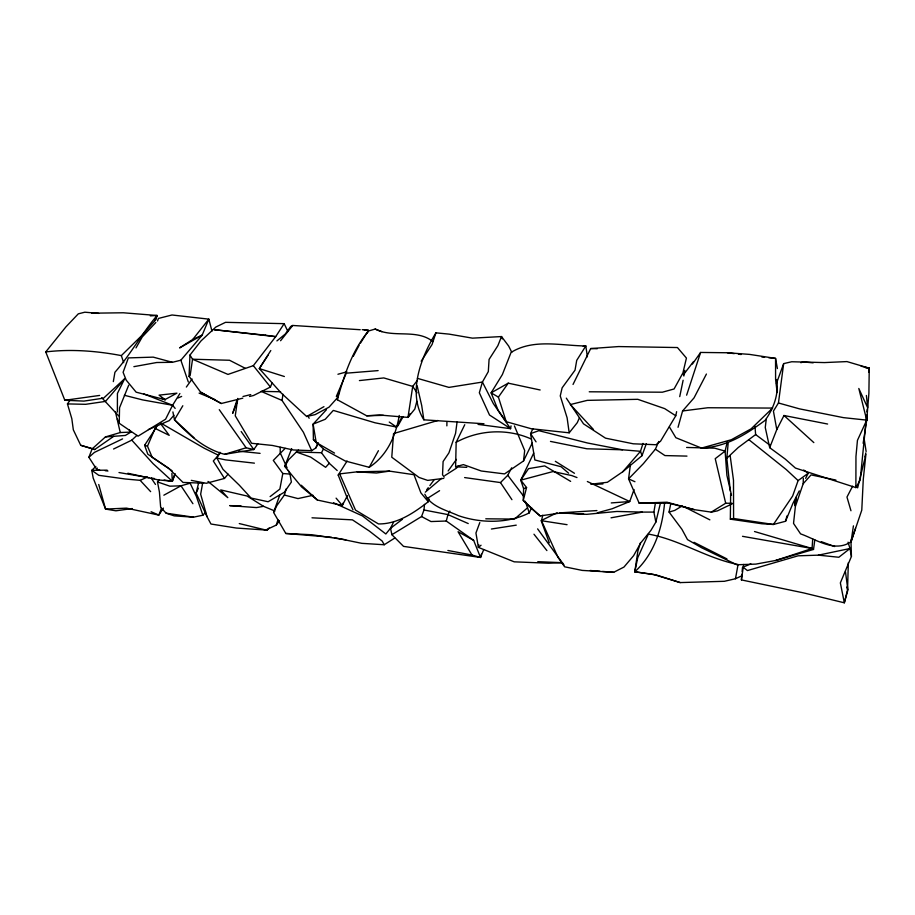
<?xml version="1.0" encoding="UTF-8"?>
<svg xmlns="http://www.w3.org/2000/svg" width="915" height="915" viewBox="0 0 915 915"><rect width="100%" height="100%" fill="white"/><g stroke="black" fill="none" stroke-linecap="round" stroke-linejoin="round"><path stroke-width="1.37" d="M117.383 412.025L117.429 393.439L124.737 378.524M766.267 419.081L765.26 427.522L769.687 447.675L785.219 459.056L795.421 468.068L855.88 487.603L855.96 456.482L857.447 440.355L866.722 420.122L868.895 393.336L869.25 368.173L846.958 361.585L824.461 362.58L791.692 361.757L783.663 363.621L776.446 383.396M446.863 425.875L446.92 421.849M179.889 393.53L172.58 405.265L165.592 419.207L138.062 436.158L119.224 423.268L119.556 407.735L128.695 385.192M466.81 467.348L455.613 466.764L456.162 442.288L464.751 424.709M511.771 352.252L508.671 346.064L501.512 336.56L472.46 338.15L449.174 334.135L435.929 332.843C420.969 357.296 407.106 392.901 423.862 419.825L483.989 423.748M799.264 490.875L792.905 503.422L785.562 521.264L773.404 524.478L761.955 523.769L730.342 519.171L730.639 493.94M855.742 485.831L857.641 487.855L865.887 454.481L863.28 479.266L861.781 510.113L851.042 541.806C834.56 552.889 816.5 539.495 800.568 533.868L793.534 523.414L795.364 506.533L803.187 483.715L803.347 478.408M741.893 574.323L741.413 579.916L803.496 592.874L844.328 602.802L847.553 589.683L848.331 562.736M533.697 453.097L520.772 480.158L523.609 488.667L523.254 500.459L531.844 508.912L540.09 515.923L562.725 512.686L596.935 510.57M242.795 398.174L221.293 403.504L200.602 392.146L189.05 376.294L189.965 355.077L200.9 341.032L215.894 327.01L225.536 322.332L284.153 323.658L287.79 331.241M383.408 415.341L366.675 415.787L337.349 399.752L337.658 395.12L339.293 393.004M814.83 539.85L813.515 549.446L812.062 548.497L812.714 538.901M742.145 571.52L742.5 567.334M730.353 491.195L726.83 458.221L728.191 442.791M483.658 549.755L480.524 557.452L403.538 546.381L391.894 534.692L421.552 516.552L424 509.987L424.491 504.394M865.704 424.697L860.18 480.135L855.88 487.603M865.99 421.849L866.551 416.165M866.974 411.899L867.26 409.062M868.804 372.359L869.25 368.173L861.141 366.217M455.613 466.764L463.413 464.614L481.233 470.996L504.565 473.913L523.529 460.954L524.684 450.535L514.424 425.921M478.728 544.585L478.408 547.387L514.219 561.833L548.691 563.217L562.245 562.679L537.62 528.881M769.687 447.675L776.789 429.581L773.415 411.098L778.448 402.989L783.663 363.621M741.413 579.916L743.655 564.452M630.401 464.786L628.571 478.877L639.15 503.17L668.636 503.159L694.382 509.666L711.264 512.125L717.463 510.856L732.137 503.868M457.054 422.067L455.579 433.321L448.922 452.868L443.1 461.515L442.54 474.828L444.255 477.081M237.728 398.425L235.258 415.833L251.602 443.283L272.361 445.445L293.235 449.963L311.683 450.672L315.881 447.915L318.409 442.849M654.968 574.792L634.793 571.795L637.881 551.036L640.386 542.915M664.599 502.781C662.346 528.161 654.168 554.204 634.793 571.795L653.104 574.346L680.211 582.581L724.36 581.3L735.466 578.749L742.225 575.626M853.432 525.851L851.042 541.806L855.514 528.31M863.142 443.318L866.722 420.122L858.808 388.475L867.672 407.77L866.391 395.463M311.683 450.672L303.425 432.28L282.026 400.438L282.998 394.274M511.05 425.887L510.581 428.689L478.042 424.4M542.732 515.237L541.508 520.726L557.978 557.304L564.601 566.797L582.237 570.411L613.713 572.287L623.961 567.071L633.626 555.668L640.786 542.812L650.942 530.368L655.838 522.122L653.893 512.091L655.46 502.747M113.323 381.612L114.924 372.268C130.468 354.654 141.756 333.563 157.071 315.492L123.319 312.781L91.786 313.193M683.848 376.031L684.797 370.415M796.119 497.28L794.689 505.595L796.382 497.36M202.615 483.292L200.66 494.214L207.019 516.666L210.953 524.021L236.276 528.035L267.26 530.128L269.147 527.978M735.466 578.749L738.062 564.498C706.86 558.493 679.834 539.644 648.392 534.086L637.744 557.681L634.793 571.795M285.171 448.35L273.299 460.417L282.804 473.513L279.864 489.079L270.119 496.605M813.515 549.446L775.783 560.449L755.859 564.109L736.827 564.761L701.748 547.822L687.508 539.61L681.927 529.305L669.071 512.068L670.581 504.611M566.316 398.151L583.496 423.828L605.513 438.159L633.271 443.798L655.941 444.736L660.538 441.236L675.773 415.765L676.62 411.67M679.731 396.641L683.128 380.24M865.018 456.905L865.853 452.879M655.838 522.122L660.493 502.873M326.472 409.668L313.113 424.125L313.399 439.463L323.853 449.311L345.241 460.988L369.214 467.313C387.091 455.704 395.84 435.792 399.26 415.456M727.265 441.956L725.103 451.106L726.899 475.343L731.508 495.301M99.621 469.978L96.853 469.624L97.23 468.034M207.019 516.666L196.142 493.082L198.681 482.674M570.64 481.382L544.7 465.907L528.527 468.652L520.772 480.158L526.571 487.546L523.254 500.459L540.09 515.923M447.87 550.475L471.98 555.028L480.524 557.452L473.65 540.365L446.28 521.024L447.961 514.607L449.837 511.085M416.828 401.376L414.815 409.062L407.976 417.4L379.542 415.021L366.675 415.787M785.562 521.264L786.969 515.923M480.524 557.452L481.404 554.193M678.038 427.305L682.59 410.972L694.039 397.888L706.414 374.041M150.3 315.858L157.071 315.492L155.882 319.61L142.5 334.844L121.329 355.603C96.533 350.891 70.878 348.912 45.75 351.92L64.828 400.267L83.917 401.102L103.589 398.128L124.531 378.833M776.686 379.542C778.985 394.182 773.587 408.673 765.043 420.42C745.645 434.659 726.373 446.943 701.508 448.076L675.853 437.713L669.425 426.985M352.996 509.815L347.22 498L338.207 475.079L339.682 473.879L355.523 510.113L378.467 523.94C397.465 524.169 413.854 512.88 428.277 501.74L429.089 499.018M331.573 537.254L285.8 533.468L273.585 512.389L276.879 505.572L284.359 495.049L286.292 488.724M239.284 523.563L265.773 530.014L276.307 525.061L277.954 519.766M337.349 399.752C344.166 375.436 352.012 350.662 368.562 330.99L375.184 329.045C393.404 338.459 416.359 328.451 432.841 341.501M643.016 443.398L640.489 451.301L622.783 471.728L607.366 482.285L590.815 484.218M237.054 399.798L232.707 413.328L237.603 400.736M174.422 474.874L172.352 481.279L158.146 479.872L127.871 473.249M686.627 395.166L700.615 352.447L727.379 352.755L749.522 354.391L775.554 358.394L777.407 368.551M435.929 332.843L432.074 344.486L421.197 361.219M803.702 470.024L808.174 473.295L798.109 480.581L792.642 496.01L773.404 524.478L733.59 518.485L730.342 519.171M273.585 512.389L279.956 494.626M622.783 471.728L642.01 455.67L646.345 443.638M634.061 489.525L629.726 501.534L612.112 508.774L597.312 512.789M157.506 320.971L158.444 318.431L172.009 314.989L208.826 319.141L211.971 331.138M479.815 522.568L475.937 533.022L478.408 547.387L481.05 545.226M343.274 502.861L342.301 505.446L317.379 500.036L301.595 486.917L284.702 466.41L291.668 448.625M96.853 469.624L88.892 457.283L92.278 448.464M175.234 473.798L172.352 481.279L164.094 480.02M161.452 508.385L158.821 515.099L126.487 508.134L105.568 509.083L93.181 478.042L91.786 470.333L95.846 466.421M249.509 396.504L253.535 395.497L270.44 387.045L272.041 383.088M353.304 356.301L359.069 345.355M315.881 447.915L317.539 443.958M850.939 540.022L851.43 556.423L840.359 582.889L844.328 602.802L847.885 590.083L845.471 571.749M154.91 320.593L157.071 315.492M336.331 396.458L346.328 373.114M172.077 470.768L152.199 457.34L147.475 446.177L155.138 428.437L157.403 425.406M866.025 421.541L867.134 419.001L866.985 414.941M424.8 494.192C430.999 506.819 446.6 510.25 458.392 515.648C480.775 523.369 507.894 523.757 529.27 512.88L531.558 507.676M579.458 417.709L577.274 422.673L569.199 432.818L531.238 428.735L506.224 421.701L498.126 410.263L491.103 392.855L502.381 374.544L511.062 352.424C533.388 338.504 560.998 345.733 585.817 345.962L587.396 356.839M634.941 481.713L628.571 478.877L643.428 463.608L655.38 449.196L658.811 441.453M692.415 364.056L700.615 352.447M196.142 493.082L198.372 488.153M367.315 332.923L368.482 330.326L362.237 329.652M532.942 428.655L530.574 433.619L534.852 459.971L561.089 466.73L568.592 473.192M523.529 460.954L532.233 443.009M573.03 384.449L590.69 348.569L618.563 346.568L677.443 347.54L686.433 358.074L682.91 372.954L674.069 388.978L662.391 392.203L589.237 391.792M391.894 534.692L390.522 528.287L393.633 521.973M805.623 478.316L808.174 473.295M776.789 429.581L783.995 415.501L827.618 424.034M852.597 486.22L846.97 497.062L850.961 510.753M288.259 470.333L289.975 474.073L291.382 482.033L284.325 492.259L268.106 501.74L251.087 498.069L239.353 485.236L222.951 469.303L216.889 458.049L219.909 452.239M347.425 495.644L342.301 505.446L336.102 498.149M464.626 477.573L500.482 482.571L507.756 475.285L511.679 467.794M284.702 466.41L288.694 459.65L296.369 451.999L321.474 452.731L323.304 449.276M334.535 453.085L316.213 442.505L313.113 424.125L325.237 419.276L333.312 410.412L375.081 422.799L396.561 427.053L401.776 417.332M45.75 351.92L65.891 326.895L78.301 313.845L84.843 312.198L98.626 313.387M369.214 467.313L378.433 450.683M397.888 425.944L403.149 416.588M135.992 347.906L142.282 336.914L155.836 322.492M410.023 413.809L407.976 417.4L412.722 386.404L416.897 380.995M182.828 405.745L174.479 419.768C188.845 434.865 203.919 448.762 224.621 454.32L253.798 449.54L257.813 443.866M360.521 343.045L368.482 330.326L364.353 330.029M338.207 475.079L347.071 461.046M270.794 350.537L259.3 368.585L281.054 392.867L306.662 416.497L315.137 414.621L329.034 407.164L338.287 396.813M203.668 483.2L182.989 482.434L168.497 468.114L147.795 454.183L144.604 445.296L156.099 427.671M163.408 508.077L158.821 515.099L151.101 511.714M284.153 323.658L275.69 336.651L253.341 365.657L227.984 374.418L192.55 359.229L189.965 355.077M267.935 355.375L259.3 368.585L284.371 376.511M506.224 421.701L498.401 397.121L508.237 383.168L540.147 389.984M113.826 436.249L94.668 449.551L80.703 445.273L73.326 429.833L71.816 418.67L67.447 403.904L69.906 400.438M186.351 387.045L192.081 379.027M448.144 470.973L456.413 459.387M276.307 525.061L279.498 520.704M426.642 489.857L428.254 487.706M429.856 485.556L433.893 480.181M205.635 512.137L202.901 515.214L193.5 517.169L174.205 515.866L166.13 513.189L160.651 507.299L159.427 492.053L157.494 481.931L159.141 479.757M683.402 374.807L693.559 361.517M192.779 339.442L202.158 335.176L179.592 347.906L192.779 339.442L208.826 319.141L202.158 335.176L180.861 360.201L172.409 362.306L156.694 362.512L133.887 366.663M280.573 340.735L292.72 325.466L360.213 329.72M391.894 526.537L385.844 533.983L362.386 515.888L333.552 502.77M458.301 465.952L456.505 468.125L444.827 475.594M191.281 480.364L206.287 483.28L224.472 478.442L228.075 474.142M220.218 453.2L213.309 461L224.472 478.442M173.953 415.25L169.252 420.625L148.402 429.547M803.187 483.715L811.056 474.896L835.91 480.078M321.474 452.731L329.263 463.276L325.637 467.313L310.711 457.123L296.369 451.999L298.427 450.1M123.411 380.377L105.522 401.399L85.644 404.316L67.447 403.904M726.83 458.221L738.256 447.504L755.641 434.568L754.955 426.241M113.563 449.013L131.794 440.138L136.895 435.414M80.703 445.273L92.392 448.682L105.454 436.924L120.265 432.543L130.891 432.086L129.255 429.924M88.892 457.283L94.439 452.387L122.576 438.88M525.29 501.271L527.543 507.802L514.493 519.091L485.774 518.805M425.303 492.167L441.579 478.362M276.913 340.906L285.194 334.124L290.73 326.472L292.72 325.466M390.522 528.287L402.474 519.24M189.05 376.294L190.148 375.516L192.55 359.229L229.539 360.258L245.38 368.356M427.099 498.595L439.589 490.669M334.352 537.665L361.86 543.35L384.209 544.745L394.765 538.043M711.264 512.125L725.687 503.239L732.08 503.273M130.891 432.086L125.366 435.449L105.454 436.924M682.281 505.881L674.732 510.421L669.071 512.068M306.662 416.497L323.956 406.66M508.237 383.168L491.103 392.855L498.401 397.121M163.842 495.198L180.998 485.808L190.148 483.212L196.336 496.307L202.901 515.214M164.906 399.626L176.915 393.164L159.061 395.143L165.26 399.706L161.28 398.357M549.274 542.824L541.154 520.601L557.132 512.72M107.124 470.15L91.786 470.333L98.786 475.32L125.275 478.991L140.155 480.341L147.395 477.07M178.07 397.956L181.65 396.424M456.162 442.288C479.025 429.73 507.482 428.312 531.272 439.028M750.86 563.903L743.037 567.151L747.441 570.571L798.074 555.817L818.422 555.153L838.838 557.258L849.989 548.52L848.056 542.183M523.609 488.667L526.571 487.546M775.783 560.449L812.062 548.497L754.509 531.524M250.733 394.582L243.001 396.492M224.621 454.32L246.124 447.778L253.798 449.54L241.171 431.514M800.842 362.695L803.416 361.94L813.161 362.843M437.85 420.477L393.553 433.573L391.769 457.226L419.013 477.436L427.671 480.398L443.775 478.373M701.508 448.076L731.36 439.726L751.055 428.883L772.592 408.079L707.833 407.747L682.59 410.972M337.932 374.258L346.888 371.81M520.772 480.158L553.049 471.534L571.806 475.583L576.988 477.561M313.022 495.29L297.993 498.584L284.359 495.049M818.422 555.153L849.989 548.52L851.43 556.423M611.037 517.821L642.216 512.103L653.893 512.091M274.946 511.039L263.543 506.327L256.532 507.585L229.734 505.629L241 505.858M583.232 346.385L585.817 345.962L576.725 360.35L575.02 370.186L562.142 387.823L560.255 395.921L567.117 417.823L569.199 432.818M491.401 529.019L516.254 525.153M428.277 501.74L420.877 492.83L413.969 474.702L389.481 471.122L376.454 473.021L357.067 471.843L339.682 473.879M64.828 400.267L99.655 395.429M132.298 508.546L115.919 510.799L105.568 509.083L98.728 484.481M359.412 380.583L383.808 377.929L412.722 386.404L417.057 392.832M345.596 373.24L378.135 370.609M611.266 502.93L629.726 501.534L587.35 481.507M596.157 484.332L602.974 483.909M639.15 503.17L667.001 502.221L694.382 509.666M446.28 521.024L430.988 521.55L421.552 516.552M357.067 471.843L389.481 471.122M280.608 391.746L261.095 391.38L282.026 400.438M590.69 348.569L597.243 348.707M686.971 456.105L664.942 455.579L655.38 449.196M686.616 447.458L714.638 448.167L725.103 451.106L715.233 458.667L725.687 503.239M642.216 512.103L616.904 511.451L586.641 514.344L559.934 512.88M642.01 455.67L640.489 451.301L622.497 449.791L586.87 448.785L550.475 441.407M537.78 561.673L562.245 562.679M311.992 517.81L352.447 519.857L369.26 530.997L382.218 541.085L384.209 544.745M285.8 533.468L312.061 534.76L345.801 539.804M562.725 512.686L583.621 514.127M590.095 570.491L599.828 571.223M602.608 571.44L613.713 572.287M282.804 473.513L289.975 474.073M265.773 530.014L267.26 530.128M761.829 357.01L764.574 357.285M768.692 357.696L775.554 358.394L775.588 379.313L777.155 392.581M239.067 451.187L260.089 453.36M866.722 420.122L843.458 417.64L799.516 408.856L778.448 402.989M865.579 367.761L869.25 368.173M254.404 463.15L225.502 459.879L216.889 458.049M727.379 352.755L734.276 353.636M738.416 354.162L741.173 354.517M105.168 470.687L107.947 471.042M166.13 513.189L193.5 517.169M148.962 477.71L118.996 472.54M151.707 478.133L154.463 478.556M541.508 520.726L567.071 524.684M742.511 536.316L812.062 548.497M175.177 408.41L172.58 405.265L142.591 399.901L124.36 395.28M424 509.987L447.961 514.607L468.24 523.563M622.497 449.791L587.441 442.986L538.855 430.679L530.574 433.619L536.064 441.865M165.26 399.706L136.152 392.18L126.19 380.114L123.102 372.313L128.363 357.902L153.205 357.136L172.409 362.306M417.423 378.353L448.922 387.388L482.411 382.058L488.313 371.604L489.079 359.423L497.874 345.664L501.512 336.56L502.312 338.893M144.604 445.296L147.475 446.177M656.318 574.986L680.211 582.581M157.494 481.931L169.893 486.185L180.998 485.808L192.916 503.707M821.27 541.646L834.606 546.541M92.392 448.682L94.668 449.551M375.184 329.045L381.841 331.63M143.655 393.85L172.58 405.265M215.528 399.844L199.093 393.107M155.138 428.437L169.218 435.346L160.457 423.451M218.365 455.213L204.331 448.281L160.868 423.107M694.027 542.321L726.945 558.916M683.539 506.51L709.857 519.846M200.602 392.146L221.293 403.504M473.65 540.365L458.06 531.729L471.98 555.028M263.543 506.327L247.05 496.022L220.744 489.925L227.812 497.657L208.002 481.439M555.325 461.309L574.46 473.284M675.773 415.765L664.702 408.628L637.789 399.317L587.224 400.37L570.342 404.567L593.503 429.535M389.241 422.055L396.561 427.053M755.641 434.568L770.201 445.411M748.836 439.657L786.225 469.532L798.109 480.581M783.995 415.501L813.835 442.597M329.263 463.276L337.2 470.539M301.252 485.236L317.379 500.036M194.003 437.805L174.479 419.768L172.901 411.933M101.759 397.739L118.618 415.868M140.155 480.341L150.655 491.652M313.399 439.463L316.213 442.505M131.794 440.138L152.999 463.585L172.352 481.279L171.883 473.375M253.341 365.657L270.44 387.045M533.971 534.211L546.896 550.578M507.756 475.285L523.483 496.044M219.268 409.68L246.124 447.778M151.227 478.099L155.493 484.458M500.482 482.571L511.931 499.682M562.451 562.691L563.995 565.024M307.76 415.925L309.178 418.247M287.104 467.84L280.23 452.891L280.196 447.275M117.36 419.162L119.224 423.268M180.861 360.201L188.307 381.978M527.543 507.802L529.27 512.88M121.329 355.603L123.674 362.649M846.798 587.03L847.553 589.683M115.359 411.544L120.265 432.543M417.126 385.73L421.701 405.505L423.862 419.825M864.332 440.012L866.128 451.53M730.159 455.647L733.498 480.284L733.59 518.485M482.411 382.058L479.334 392.752L489.514 415.021L510.581 428.689L493.368 403.652L482.411 382.058M265.602 335.245L214.167 329.686L275.69 336.651L265.602 335.245"/></g></svg>
